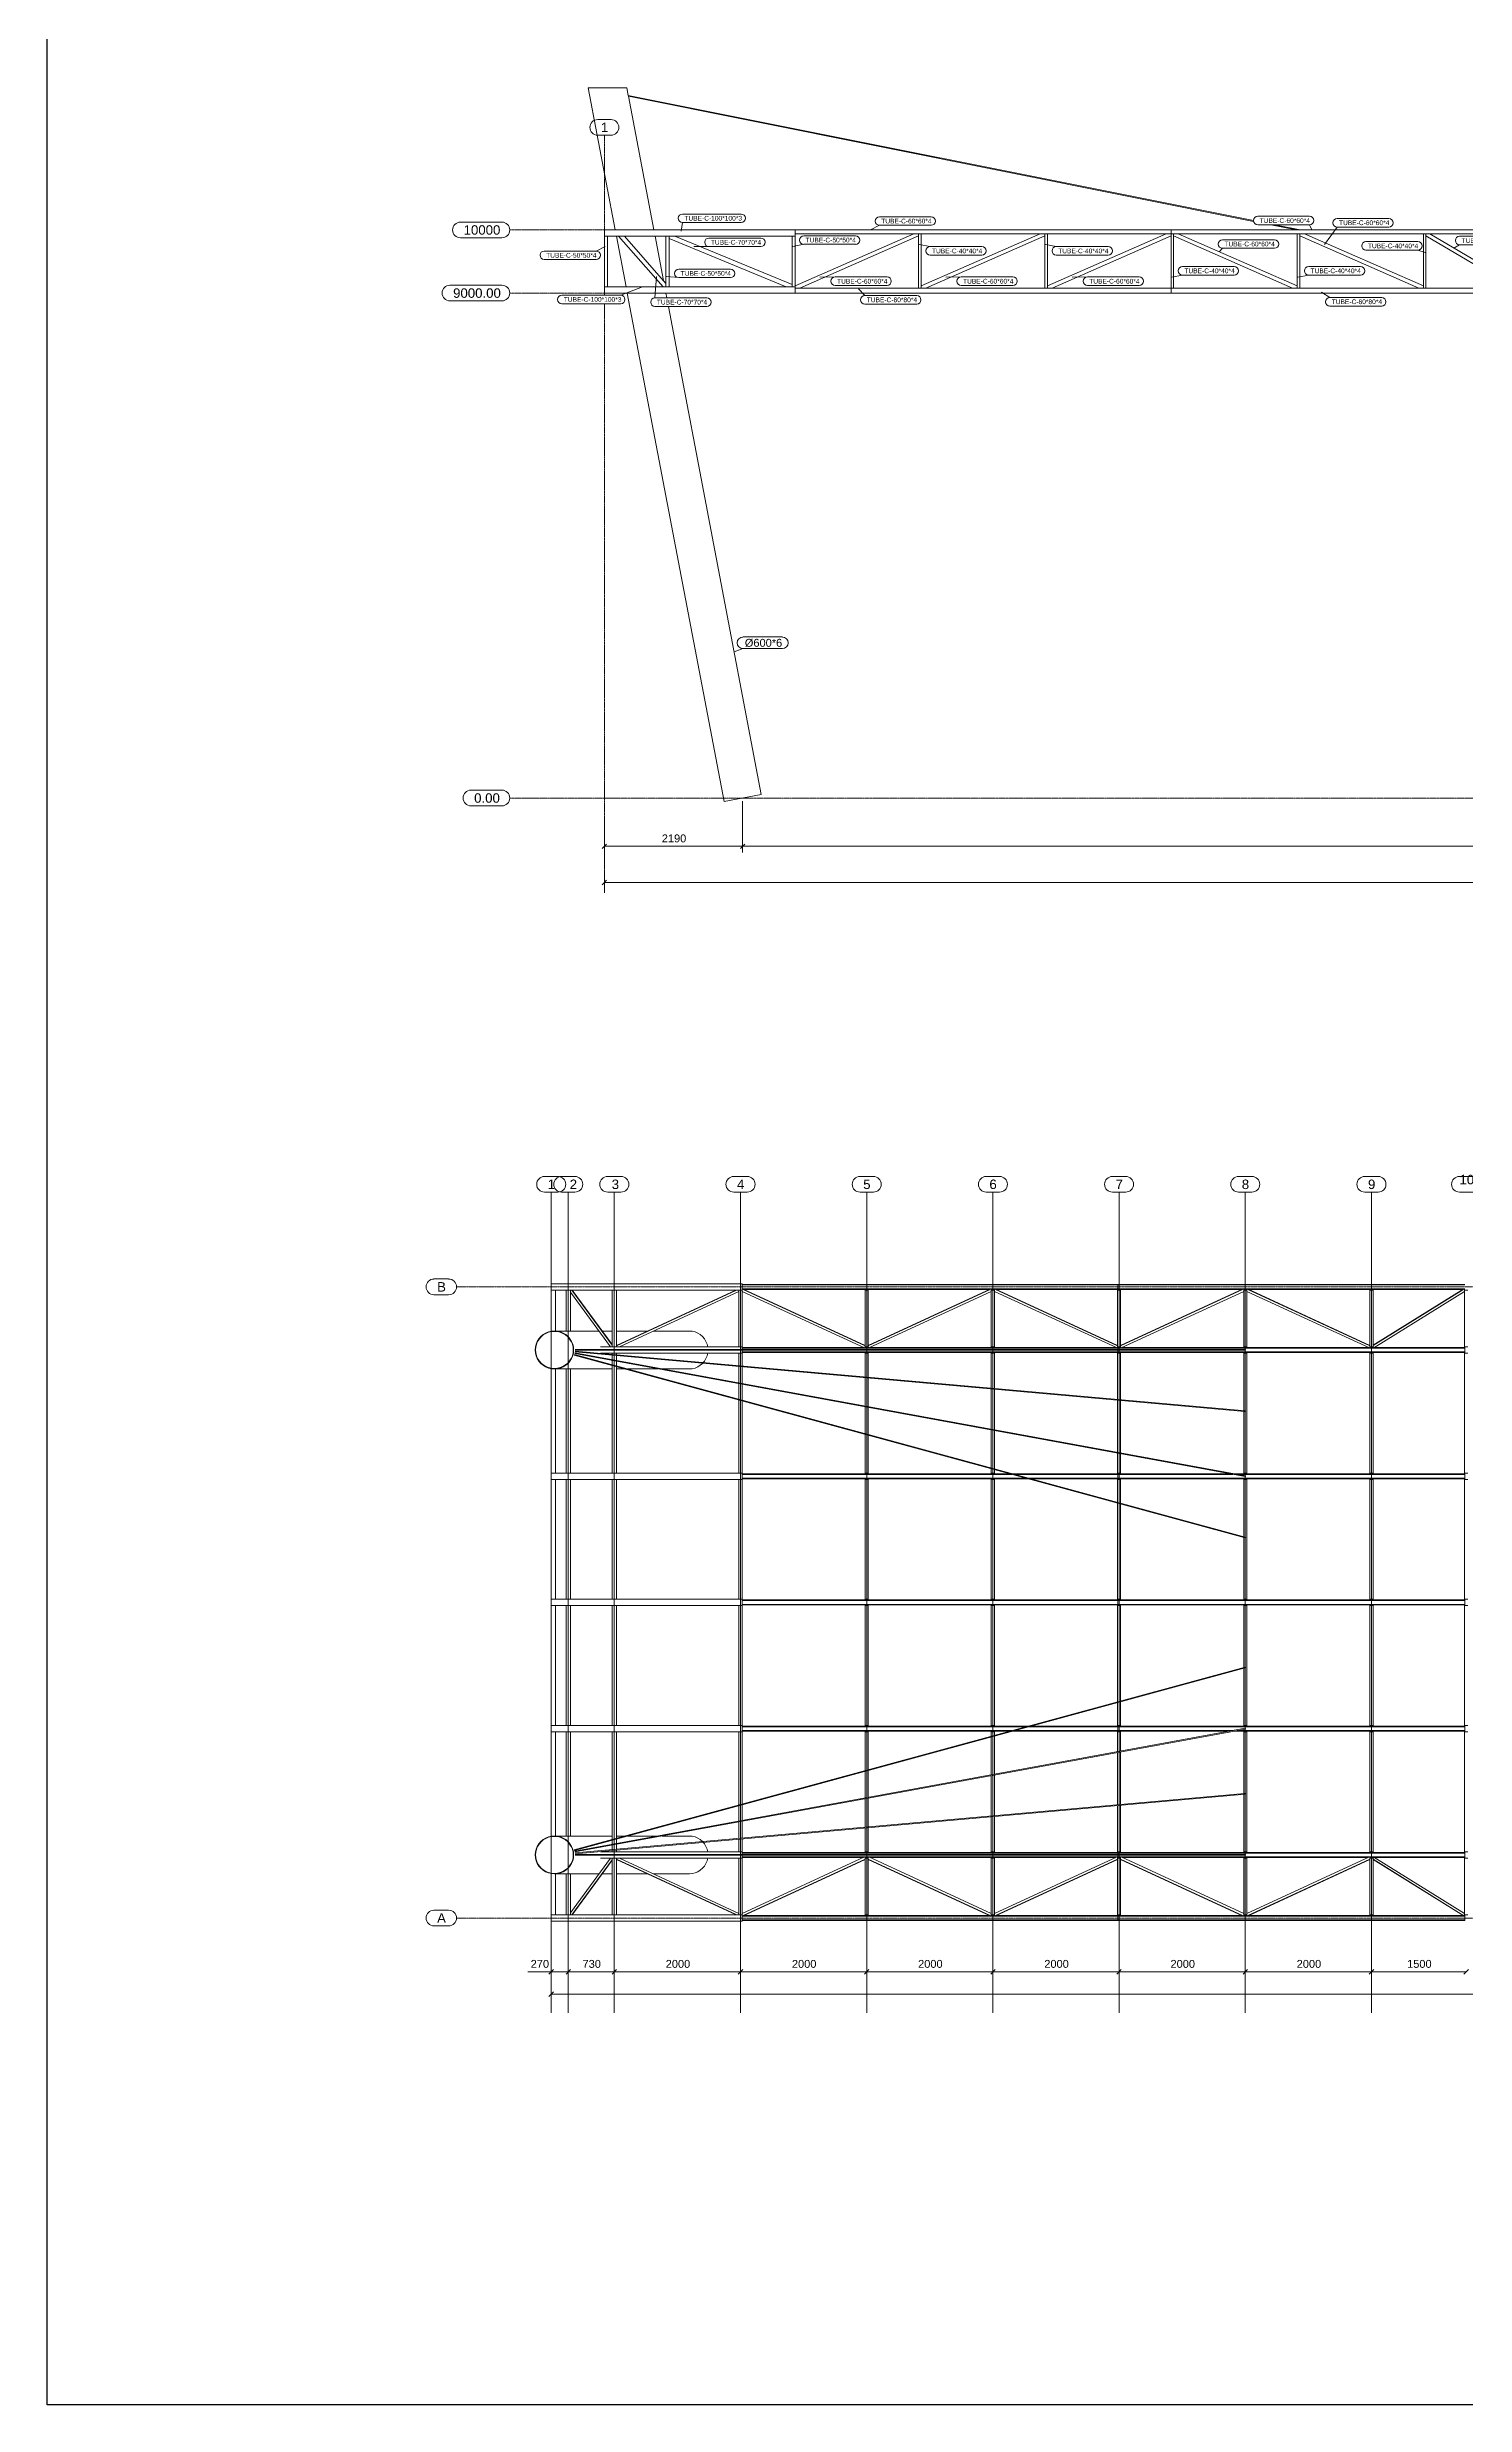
# Model space of a CAD drawing. Header units: millimetres. Extents: x 71565 to 189565, y -51699 to 32301.
# Drawn here: x 71565 to 100775, y -51699 to -3139 of the extents above; entities that cross this region are included whole.
import ezdxf

# ---------------------------------------------------------------- set-up
doc = ezdxf.new("R2010")
doc.units = ezdxf.units.MM
doc.linetypes.add('XKITLINE00', pattern=[0])
doc.linetypes.add('XKITLINE03', pattern=[6, 3, -1, 1, -1])
for name, color, linetype, lineweight in [('Autre type objet', 1, 'Continuous', 0), ('Dimension', 7, 'Continuous', 0), ('Feuille dessin', 5, 'Continuous', 0), ('Maillage', 1, 'Continuous', 0), ('Piece', 20, 'Continuous', 0), ('Repère pièce', 3, 'Continuous', 0)]:
    doc.layers.add(name, color=color, linetype=linetype, lineweight=lineweight)
doc.styles.add('ARIAL', font='Arial.ttf')

msp = doc.modelspace()

# ---------------------------------------------------------------- linework, layer by layer
at = {"color": 6}
msp.add_lwpolyline([(71565, 32301), (189565, 32301), (189565, -51699), (71565, -51699), (71565, 32301)], dxfattribs=at)
at = {"layer": 'Autre type objet', "linetype": 'XKITLINE00', "lineweight": 0}
for p, q in [((81951, -43623), (81951, -26723)), ((82302, -43623), (82302, -26723)), ((83251, -43623), (83251, -26723)), ((85851, -43623), (85851, -26723)), ((88451, -43623), (88451, -26723)), ((91051, -43623), (91051, -26723)), ((93651, -43623), (93651, -26723)), ((96251, -43623), (96251, -26723)), ((98851, -43623), (98851, -26723)), ((81951, -28738), (81951, -29588)), ((82042, -28738), (82042, -29583)), ((82256, -28738), (82256, -29583)), ((82347, -28738), (82347, -29583)), ((83205, -28738), (83205, -29908)), ((83296, -28738), (83296, -29908)), ((81951, -30357), (81951, -32508)), ((82042, -30363), (82042, -32508)), ((82256, -30363), (82256, -32508)), ((82347, -30363), (82347, -32508)), ((83205, -30291), (83205, -32508)), ((83296, -30316), (83296, -32508)), ((81951, -32638), (81951, -35108)), ((82042, -32638), (82042, -35108)), ((82256, -32638), (82256, -35108)), ((82347, -32638), (82347, -35108)), ((83205, -32638), (83205, -35108)), ((83296, -32638), (83296, -35108)), ((81951, -35238), (81951, -37708)), ((82042, -35238), (82042, -37708)), ((82256, -35238), (82256, -37708)), ((82347, -35238), (82347, -37708)), ((83205, -35238), (83205, -37708)), ((83296, -35238), (83296, -37708)), ((81951, -37838), (81951, -39988)), ((82042, -37838), (82042, -39983)), ((82256, -37838), (82256, -39983)), ((82347, -37838), (82347, -39983)), ((83205, -37838), (83205, -40054)), ((83296, -37838), (83296, -40030)), ((81951, -40757), (81951, -41608)), ((82042, -40763), (82042, -41608)), ((82256, -40763), (82256, -41608)), ((82347, -40763), (82347, -41608)), ((83205, -40438), (83205, -41608)), ((83296, -40438), (83296, -41608))]:
    msp.add_line(p, q, dxfattribs=at)
at = {"layer": 'Dimension', "color": 0, "linetype": 'XKITLINE00', "lineweight": 0}
for p, q in [((85894, -18669), (85894, -19728)), ((85894, -18669), (85894, -19728)), ((83047, -19354), (83047, -19761)), ((83093, -19552), (83001, -19644)), ((83047, -19598), (85894, -19598)), ((85940, -19552), (85848, -19644)), ((85940, -19552), (85848, -19644)), ((85894, -19598), (118264, -19598)), ((83093, -20297), (83001, -20389)), ((83047, -20099), (83047, -20505)), ((83047, -20343), (137647, -20343))]:
    msp.add_line(p, q, dxfattribs=at)
at = {"layer": 'Dimension', "linetype": 'XKITLINE00', "lineweight": 0}
for p, q in [((82302, -41673), (82302, -42910)), ((82302, -41673), (82302, -42910)), ((83251, -41673), (83251, -42910)), ((83251, -41673), (83251, -42910)), ((85851, -41673), (85851, -42910)), ((85851, -41673), (85851, -42910)), ((88451, -41673), (88451, -42910)), ((88451, -41673), (88451, -42910)), ((91051, -41673), (91051, -42910)), ((91051, -41673), (91051, -42910)), ((93651, -41673), (93651, -42910)), ((93651, -41673), (93651, -42910)), ((96251, -41673), (96251, -42910)), ((96251, -41673), (96251, -42910)), ((98851, -41673), (98851, -42910)), ((98851, -41673), (98851, -42910)), ((81951, -42536), (81951, -42942)), ((81951, -42780), (81468, -42780)), ((81997, -42734), (81905, -42826)), ((81997, -43195), (81905, -43287)), ((81951, -42780), (82302, -42780)), ((81951, -42997), (81951, -43403)), ((82348, -42734), (82256, -42826)), ((82348, -42734), (82256, -42826)), ((82302, -42780), (83251, -42780)), ((83297, -42734), (83205, -42826)), ((83297, -42734), (83205, -42826)), ((83251, -42780), (85851, -42780)), ((85897, -42734), (85805, -42826)), ((85897, -42734), (85805, -42826)), ((85851, -42780), (88451, -42780)), ((88497, -42734), (88405, -42826)), ((88497, -42734), (88405, -42826)), ((88451, -42780), (91051, -42780)), ((91097, -42734), (91005, -42826)), ((91097, -42734), (91005, -42826)), ((91051, -42780), (93651, -42780)), ((93697, -42734), (93605, -42826)), ((93697, -42734), (93605, -42826)), ((93651, -42780), (96251, -42780)), ((96297, -42734), (96205, -42826)), ((96297, -42734), (96205, -42826)), ((96251, -42780), (98851, -42780)), ((98897, -42734), (98805, -42826)), ((98897, -42734), (98805, -42826)), ((98851, -42780), (100801, -42780)), ((100847, -42734), (100755, -42826)), ((100847, -42734), (100755, -42826)), ((81951, -43241), (136551, -43241))]:
    msp.add_line(p, q, dxfattribs=at)
at = {"layer": 'Feuille dessin', "linetype": 'XKITLINE00', "lineweight": 0}
for p, q in [((85818, -28738), (85818, -29908)), ((85883, -28738), (85883, -29908)), ((88418, -28738), (88418, -29908)), ((88483, -28738), (88483, -29908)), ((91018, -28738), (91018, -29908)), ((91083, -28738), (91083, -29908)), ((93618, -28738), (93618, -29908)), ((93683, -28738), (93683, -29908)), ((96218, -28738), (96218, -29908)), ((96283, -28738), (96218, -28738)), ((96283, -28738), (96283, -29908)), ((98818, -28738), (98818, -29908)), ((98883, -28738), (98883, -29908)), ((100768, -28738), (100768, -29908)), ((85818, -30038), (85818, -30299)), ((85883, -30038), (85883, -30305)), ((88483, -29908), (88418, -29908)), ((88483, -30038), (88418, -30038)), ((88418, -30038), (88418, -30531)), ((88483, -30038), (88483, -30536)), ((91083, -29908), (91018, -29908)), ((91083, -30038), (91018, -30038)), ((91018, -30038), (91018, -30762)), ((91083, -30038), (91083, -30768)), ((93683, -29908), (93618, -29908)), ((93683, -30038), (93618, -30038)), ((93618, -30038), (93618, -30993)), ((93683, -30038), (93683, -30999)), ((96283, -29908), (96218, -29908)), ((96283, -30038), (96218, -30038)), ((96218, -30038), (96218, -31224)), ((96283, -30038), (96283, -32508)), ((98883, -29908), (98818, -29908)), ((98883, -30038), (98818, -30038)), ((98818, -30038), (98818, -32508)), ((98883, -30038), (98883, -32508)), ((100833, -29908), (100768, -29908)), ((100833, -30038), (100768, -30038)), ((100768, -30038), (100768, -32508)), ((85818, -30314), (85818, -30653)), ((85883, -30320), (85883, -30665)), ((88418, -30545), (88418, -31129)), ((88483, -30551), (88483, -31141)), ((85818, -30668), (85818, -30986)), ((85818, -31002), (85818, -32508)), ((85883, -30680), (85883, -31004)), ((85883, -31020), (85883, -32508)), ((91018, -30777), (91018, -31606)), ((91083, -30782), (91083, -31618)), ((93618, -31008), (93618, -32082)), ((93683, -31014), (93683, -32094)), ((88418, -31145), (88418, -31694)), ((88483, -31157), (88483, -31712)), ((96218, -31239), (96218, -32508)), ((88418, -31710), (88418, -32508)), ((88483, -31728), (88483, -32508)), ((91018, -31622), (91018, -32402)), ((91083, -31633), (91083, -32420)), ((88483, -32508), (88418, -32508)), ((91018, -32418), (91018, -32508)), ((91083, -32508), (91018, -32508)), ((91083, -32436), (91083, -32508)), ((93618, -32098), (93618, -32508)), ((93683, -32508), (93618, -32508)), ((93683, -32110), (93683, -32508)), ((96283, -32508), (96218, -32508)), ((98883, -32508), (98818, -32508)), ((100833, -32508), (100768, -32508)), ((85818, -32638), (85818, -35108)), ((85883, -32638), (85883, -35108)), ((88483, -32638), (88418, -32638)), ((88418, -32638), (88418, -35108)), ((88483, -32638), (88483, -35108)), ((91083, -32638), (91018, -32638)), ((91018, -32638), (91018, -35108)), ((91083, -32638), (91083, -35108)), ((93683, -32638), (93618, -32638)), ((93618, -32638), (93618, -33110)), ((93683, -32638), (93683, -33128)), ((96283, -32638), (96218, -32638)), ((96218, -32638), (96218, -33818)), ((96283, -32638), (96283, -35108)), ((98883, -32638), (98818, -32638)), ((98818, -32638), (98818, -35108)), ((98883, -32638), (98883, -35108)), ((100833, -32638), (100768, -32638)), ((100768, -32638), (100768, -35108)), ((93618, -33126), (93618, -35108)), ((93683, -33144), (93683, -35108)), ((96218, -33834), (96218, -35108)), ((85818, -35238), (85818, -37708)), ((85883, -35238), (85883, -37708)), ((88483, -35108), (88418, -35108)), ((88418, -35238), (88418, -37708)), ((88483, -35238), (88418, -35238)), ((88483, -35238), (88483, -37708)), ((91083, -35108), (91018, -35108)), ((91018, -35238), (91018, -37708)), ((91083, -35238), (91018, -35238)), ((91083, -35238), (91083, -37708)), ((93683, -35108), (93618, -35108)), ((93618, -35238), (93618, -37219)), ((93683, -35238), (93618, -35238)), ((93683, -35238), (93683, -37202)), ((96283, -35108), (96218, -35108)), ((96218, -35238), (96218, -36512)), ((96283, -35238), (96218, -35238)), ((96283, -35238), (96283, -37708)), ((98883, -35108), (98818, -35108)), ((98818, -35238), (98818, -37708)), ((98883, -35238), (98818, -35238)), ((98883, -35238), (98883, -37708)), ((100833, -35108), (100768, -35108)), ((100768, -35238), (100768, -37708)), ((100833, -35238), (100768, -35238)), ((96218, -36528), (96218, -37708)), ((93618, -37235), (93618, -37708)), ((93683, -37218), (93683, -37708)), ((85818, -37838), (85818, -39343)), ((85883, -37838), (85883, -39325)), ((88483, -37708), (88418, -37708)), ((88418, -37838), (88418, -38635)), ((88483, -37838), (88418, -37838)), ((88483, -37838), (88483, -38617)), ((91083, -37708), (91018, -37708)), ((91018, -37838), (91018, -37927)), ((91083, -37838), (91018, -37838)), ((91083, -37838), (91083, -37910)), ((93618, -37838), (93618, -38247)), ((93683, -37838), (93683, -38235)), ((96283, -37708), (96218, -37708)), ((96218, -37838), (96218, -39106)), ((96283, -37838), (96218, -37838)), ((96283, -37838), (96283, -40308)), ((98883, -37708), (98818, -37708)), ((98818, -37838), (98818, -40308)), ((98883, -37838), (98818, -37838)), ((98883, -37838), (98883, -40308)), ((100833, -37708), (100768, -37708)), ((100768, -37838), (100768, -40308)), ((100833, -37838), (100768, -37838)), ((91018, -37943), (91018, -38724)), ((91083, -37925), (91083, -38712)), ((93618, -38263), (93618, -39337)), ((93683, -38251), (93683, -39332)), ((88418, -38651), (88418, -39200)), ((88483, -38633), (88483, -39188)), ((91018, -38740), (91018, -39569)), ((91083, -38728), (91083, -39563)), ((88418, -39216), (88418, -39800)), ((88483, -39204), (88483, -39794)), ((96218, -39121), (96218, -40308)), ((85818, -39359), (85818, -39677)), ((85818, -39693), (85818, -40031)), ((85883, -39341), (85883, -39665)), ((85883, -39681), (85883, -40026)), ((88418, -39815), (88418, -40308)), ((88483, -39809), (88483, -40308)), ((91018, -39583), (91018, -40308)), ((91083, -39578), (91083, -40308)), ((93618, -39352), (93618, -40308)), ((93683, -39346), (93683, -40308)), ((85818, -40046), (85818, -40308)), ((85883, -40040), (85883, -40308)), ((85818, -40438), (85818, -41608)), ((85883, -40438), (85883, -41608)), ((88483, -40308), (88418, -40308)), ((88483, -40438), (88418, -40438)), ((88418, -40438), (88418, -41608)), ((88483, -40438), (88483, -41608)), ((91083, -40308), (91018, -40308)), ((91083, -40438), (91018, -40438)), ((91018, -40438), (91018, -41608)), ((91083, -40438), (91083, -41608)), ((93683, -40308), (93618, -40308)), ((93683, -40438), (93618, -40438)), ((93618, -40438), (93618, -41608)), ((93683, -40438), (93683, -41608)), ((96283, -40308), (96218, -40308)), ((96283, -40438), (96218, -40438)), ((96218, -40438), (96218, -41608)), ((96283, -40438), (96283, -41608)), ((98883, -40308), (98818, -40308)), ((98883, -40438), (98818, -40438)), ((98818, -40438), (98818, -41608)), ((98883, -40438), (98883, -41608)), ((100833, -40308), (100768, -40308)), ((100833, -40438), (100768, -40438)), ((100768, -40438), (100768, -41608)), ((88483, -41608), (88418, -41608)), ((91083, -41608), (91018, -41608)), ((93683, -41608), (93618, -41608)), ((96283, -41608), (96218, -41608)), ((98883, -41608), (98818, -41608)), ((100833, -41608), (100768, -41608))]:
    msp.add_line(p, q, dxfattribs=at)
at = {"layer": 'Maillage', "color": 0, "linetype": 'XKITLINE00', "lineweight": 0}
for p, q in [((82909, -4629), (83184, -4629)), ((82909, -4954), (83184, -4954)), ((80081, -6742), (80934, -6742)), ((80081, -7067), (80934, -7067)), ((79864, -8042), (80934, -8042)), ((79864, -8367), (80934, -8367)), ((80298, -18442), (80934, -18442)), ((80298, -18767), (80934, -18767))]:
    msp.add_line(p, q, dxfattribs=at)
at = {"layer": 'Maillage', "color": 0, "linetype": 'XKITLINE03', "lineweight": 0}
for p, q in [((83047, -8247), (83047, -4954)), ((81097, -6904), (139597, -6904)), ((81097, -8204), (139597, -8204)), ((83047, -20554), (83047, -8423)), ((81097, -18604), (139597, -18604))]:
    msp.add_line(p, q, dxfattribs=at)
at = {"layer": 'Maillage', "linetype": 'XKITLINE00', "lineweight": 0}
for p, q in [((81814, -26398), (82088, -26398)), ((82165, -26398), (82439, -26398)), ((83114, -26398), (83388, -26398)), ((85714, -26398), (85988, -26398)), ((88314, -26398), (88588, -26398)), ((90914, -26398), (91188, -26398)), ((93514, -26398), (93788, -26398)), ((96114, -26398), (96388, -26398)), ((98714, -26398), (98988, -26398)), ((100664, -26398), (100938, -26398)), ((81814, -26723), (82088, -26723)), ((82165, -26723), (82439, -26723)), ((83114, -26723), (83388, -26723)), ((85714, -26723), (85988, -26723)), ((88314, -26723), (88588, -26723)), ((90914, -26723), (91188, -26723)), ((93514, -26723), (93788, -26723)), ((96114, -26723), (96388, -26723)), ((98714, -26723), (98988, -26723)), ((100664, -26723), (100938, -26723)), ((79535, -28510), (79838, -28510)), ((79535, -28835), (79838, -28835)), ((79535, -41510), (79838, -41510)), ((79535, -41835), (79838, -41835))]:
    msp.add_line(p, q, dxfattribs=at)
at = {"layer": 'Maillage', "linetype": 'XKITLINE03', "lineweight": 0}
for p, q in [((80001, -28673), (138501, -28673)), ((80001, -41673), (138501, -41673))]:
    msp.add_line(p, q, dxfattribs=at)
at = {"layer": 'Maillage', "color": 0, "linetype": 'XKITLINE00', "lineweight": 0}
for centre, start, end in [((82909, -4792), 90, 270), ((83184, -4792), 270, 90), ((80081, -6904), 90, 270), ((80934, -6904), 270, 90), ((79864, -8204), 90, 270), ((80934, -8204), 270, 90), ((80298, -18604), 90, 270), ((80934, -18604), 270, 90)]:
    msp.add_arc(centre, 162, start, end, dxfattribs=at)
at = {"layer": 'Maillage', "linetype": 'XKITLINE00', "lineweight": 0}
for centre, start, end in [((81814, -26560), 90, 270), ((82165, -26560), 90, 270), ((82088, -26560), 270, 90), ((82439, -26560), 270, 90), ((83114, -26560), 90, 270), ((83388, -26560), 270, 90), ((85714, -26560), 90, 270), ((85988, -26560), 270, 90), ((88314, -26560), 90, 270), ((88588, -26560), 270, 90), ((90914, -26560), 90, 270), ((91188, -26560), 270, 90), ((93514, -26560), 90, 270), ((93788, -26560), 270, 90), ((96114, -26560), 90, 270), ((96388, -26560), 270, 90), ((98714, -26560), 90, 270), ((98988, -26560), 270, 90), ((100664, -26560), 90, 270), ((79535, -28673), 90, 270), ((79838, -28673), 270, 90), ((79535, -41673), 90, 270), ((79838, -41673), 270, 90)]:
    msp.add_arc(centre, 162, start, end, dxfattribs=at)
at = {"layer": 'Piece', "color": 0, "linetype": 'XKITLINE00', "lineweight": 0}
for p, q in [((82715, -3979), (83509, -3979)), ((82715, -3979), (83271, -6904)), ((83509, -3979), (83538, -4133)), ((96420, -6711), (83538, -4133)), ((96420, -6727), (83541, -4149)), ((83541, -4149), (84065, -6904)), ((86979, -6904), (83047, -6904)), ((83047, -6904), (83047, -7034)), ((86979, -7034), (83047, -7034)), ((83047, -7034), (83047, -8074)), ((83112, -7034), (83112, -8074)), ((83296, -7034), (83494, -8074)), ((83337, -7034), (84254, -8074)), ((83458, -7034), (84314, -8005)), ((84090, -7034), (84264, -7948)), ((84314, -7034), (84314, -8005)), ((84379, -7034), (84379, -7083)), ((86794, -8074), (84379, -7083)), ((84379, -7083), (84379, -8074)), ((86914, -8025), (84499, -7034)), ((86914, -7034), (86914, -8025)), ((94721, -6904), (86979, -6904)), ((86979, -6904), (86979, -7034)), ((94721, -6982), (86979, -6982)), ((89424, -6982), (86979, -8058)), ((86979, -7034), (86979, -8058)), ((89521, -7025), (87076, -8100)), ((89521, -6982), (89424, -6982)), ((89521, -6982), (89521, -7025)), ((89521, -7025), (89521, -8100)), ((92024, -6982), (89573, -8058)), ((89573, -6982), (89573, -8058)), ((92121, -7025), (89670, -8100)), ((92121, -6982), (92024, -6982)), ((92121, -6982), (92121, -7025)), ((92121, -7025), (92121, -8100)), ((92173, -6982), (92173, -8058)), ((94624, -6982), (92173, -8058)), ((94721, -7025), (92270, -8100)), ((94721, -6982), (94624, -6982)), ((94721, -6904), (94721, -6982)), ((101871, -6904), (94721, -6904)), ((94721, -6904), (94721, -6982)), ((101871, -6982), (94721, -6982)), ((94721, -6982), (94721, -7025)), ((94721, -7025), (94721, -8100)), ((94773, -6982), (94773, -7025)), ((94870, -6982), (94773, -6982)), ((97224, -8100), (94773, -7025)), ((94773, -7025), (94773, -8100)), ((97321, -8058), (94870, -6982)), ((97307, -6904), (96780, -6799)), ((97348, -6897), (96859, -6799)), ((97321, -6982), (97321, -8058)), ((97347, -6904), (97348, -6897)), ((97348, -6902), (97347, -6904)), ((97348, -6897), (97348, -6902)), ((97373, -6982), (97373, -7025)), ((97470, -6982), (97373, -6982)), ((97373, -7025), (97373, -8100)), ((99824, -8100), (97373, -7025)), ((99921, -8058), (97470, -6982)), ((99921, -6982), (99921, -8058)), ((99973, -6982), (99973, -7028)), ((100050, -6982), (99973, -6982)), ((99973, -7028), (99973, -8100)), ((101794, -8100), (99973, -7028)), ((101871, -8055), (100050, -6982)), ((86979, -8074), (83047, -8074)), ((83047, -8074), (83047, -8204)), ((86979, -8204), (83047, -8204)), ((83519, -8204), (85511, -18677)), ((84312, -8204), (84331, -8304)), ((84314, -8005), (84314, -8074)), ((86914, -8025), (86914, -8074)), ((86979, -8058), (86979, -8074)), ((86979, -8074), (86979, -8204)), ((94721, -8100), (86979, -8100)), ((94721, -8204), (86979, -8204)), ((89573, -8058), (89573, -8100)), ((92173, -8058), (92173, -8100)), ((94721, -8100), (94721, -8204)), ((101871, -8100), (94721, -8100)), ((94721, -8100), (94721, -8204)), ((101871, -8204), (94721, -8204)), ((97321, -8058), (97321, -8100)), ((99921, -8058), (99921, -8100)), ((84365, -8479), (86277, -18531)), ((85511, -18677), (86277, -18531))]:
    msp.add_line(p, q, dxfattribs=at)
at = {"layer": 'Piece', "color": 6, "linetype": 'XKITLINE00', "lineweight": 0}
for p, q in [((85883, -28608), (81951, -28608)), ((81951, -28608), (81951, -28738)), ((85883, -28608), (85883, -28738)), ((85883, -28634), (85883, -28712)), ((85883, -28738), (81951, -28738)), ((82042, -28738), (81951, -28738)), ((85883, -28738), (85818, -28738)), ((85883, -29908), (82963, -29908)), ((85883, -30038), (82963, -30038)), ((85883, -30038), (85818, -30038)), ((85883, -29908), (85883, -29965)), ((85883, -29980), (85883, -30038)), ((85883, -32508), (81951, -32508)), ((81951, -32508), (81951, -32638)), ((82042, -32508), (81951, -32508)), ((82347, -32508), (82256, -32508)), ((83296, -32508), (83205, -32508)), ((85883, -32508), (85818, -32508)), ((85883, -32508), (85883, -32638)), ((85883, -32534), (85883, -32612)), ((85883, -32638), (81951, -32638)), ((82042, -32638), (81951, -32638)), ((82347, -32638), (82256, -32638)), ((83296, -32638), (83205, -32638)), ((85883, -32638), (85818, -32638)), ((85883, -35108), (81951, -35108)), ((81951, -35108), (81951, -35238)), ((82042, -35108), (81951, -35108)), ((85883, -35238), (81951, -35238)), ((82042, -35238), (81951, -35238)), ((82347, -35108), (82256, -35108)), ((82347, -35238), (82256, -35238)), ((83296, -35108), (83205, -35108)), ((83296, -35238), (83205, -35238)), ((85883, -35108), (85818, -35108)), ((85883, -35238), (85818, -35238)), ((85883, -35108), (85883, -35238)), ((85883, -35134), (85883, -35212)), ((82042, -37708), (81951, -37708)), ((85883, -37708), (81951, -37708)), ((81951, -37708), (81951, -37838)), ((82042, -37838), (81951, -37838)), ((85883, -37838), (81951, -37838)), ((85883, -37708), (85818, -37708)), ((85883, -37838), (85818, -37838)), ((85883, -37708), (85883, -37838)), ((85883, -37734), (85883, -37812)), ((85883, -40308), (82963, -40308)), ((85883, -40438), (82963, -40438)), ((85883, -40308), (85883, -40365)), ((85883, -40380), (85883, -40438)), ((85883, -41608), (81951, -41608)), ((81951, -41608), (81951, -41738)), ((85883, -41738), (81951, -41738)), ((85883, -41608), (85883, -41738)), ((85883, -41634), (85883, -41712))]:
    msp.add_line(p, q, dxfattribs=at)
at = {"layer": 'Piece', "color": 140, "linetype": 'XKITLINE00', "lineweight": 0}
for p, q in [((93625, -28621), (85883, -28621)), ((93625, -28634), (85883, -28634)), ((100775, -28621), (93625, -28621)), ((93625, -28621), (93625, -28634)), ((93625, -28621), (93625, -28634)), ((100775, -28634), (93625, -28634)), ((93625, -28634), (93625, -28712)), ((93625, -28634), (93625, -28712)), ((93625, -28712), (85883, -28712)), ((85889, -28725), (85883, -28725)), ((90983, -28725), (85919, -28725)), ((91089, -28725), (91013, -28725)), ((93625, -28725), (91118, -28725)), ((93625, -28712), (93625, -28725)), ((100775, -28712), (93625, -28712)), ((93625, -28712), (93625, -28725)), ((96184, -28725), (93625, -28725)), ((96289, -28725), (96213, -28725)), ((100739, -28725), (96318, -28725)), ((100775, -28725), (100761, -28725)), ((88386, -29921), (85883, -29921)), ((93625, -29934), (85883, -29934)), ((93625, -30012), (85883, -30012)), ((93625, -30025), (85883, -30025)), ((93586, -29921), (88516, -29921)), ((93625, -29921), (93612, -29921)), ((93690, -29921), (93625, -29921)), ((93625, -29921), (93625, -29934)), ((93625, -29921), (93625, -29934)), ((100775, -29934), (93625, -29934)), ((93625, -29934), (93625, -29965)), ((93625, -29934), (93625, -29965)), ((93625, -29980), (93625, -30012)), ((93625, -29980), (93625, -30012)), ((100775, -30012), (93625, -30012)), ((93625, -30012), (93625, -30025)), ((93625, -30012), (93625, -30025)), ((100775, -30025), (93625, -30025)), ((98786, -29921), (93716, -29921)), ((100775, -29921), (98911, -29921)), ((100775, -29921), (100775, -29934)), ((100775, -29934), (100775, -30012)), ((100775, -30012), (100775, -30025)), ((91395, -32521), (85883, -32521)), ((91443, -32534), (85883, -32534)), ((93625, -32521), (91454, -32521)), ((93625, -32534), (91502, -32534)), ((95924, -32521), (93625, -32521)), ((93625, -32521), (93625, -32534)), ((93625, -32521), (93625, -32534)), ((95995, -32534), (93625, -32534)), ((93625, -32534), (93625, -32612)), ((93625, -32534), (93625, -32612)), ((100775, -32521), (96010, -32521)), ((100775, -32534), (96081, -32534)), ((100775, -32521), (100775, -32534)), ((100775, -32534), (100775, -32612)), ((91730, -32612), (85883, -32612)), ((91777, -32625), (85883, -32625)), ((93625, -32612), (91788, -32612)), ((93625, -32625), (91836, -32625)), ((100775, -32612), (93625, -32612)), ((93625, -32612), (93625, -32625)), ((93625, -32612), (93625, -32625)), ((100775, -32625), (93625, -32625)), ((100775, -32612), (100775, -32625)), ((93625, -35121), (85883, -35121)), ((93625, -35134), (85883, -35134)), ((93625, -35212), (85883, -35212)), ((93625, -35225), (85883, -35225)), ((100775, -35121), (93625, -35121)), ((93625, -35121), (93625, -35134)), ((93625, -35121), (93625, -35134)), ((100775, -35134), (93625, -35134)), ((93625, -35134), (93625, -35212)), ((93625, -35134), (93625, -35212)), ((100775, -35212), (93625, -35212)), ((93625, -35212), (93625, -35225)), ((93625, -35212), (93625, -35225)), ((100775, -35225), (93625, -35225)), ((100775, -35121), (100775, -35134)), ((100775, -35134), (100775, -35212)), ((100775, -35212), (100775, -35225)), ((91777, -37721), (85883, -37721)), ((91730, -37734), (85883, -37734)), ((91443, -37812), (85883, -37812)), ((91395, -37825), (85883, -37825)), ((93625, -37825), (91454, -37825)), ((93625, -37812), (91502, -37812)), ((93625, -37734), (91788, -37734)), ((93625, -37721), (91836, -37721)), ((93683, -37708), (93618, -37708)), ((93683, -37838), (93618, -37838)), ((100775, -37721), (93625, -37721)), ((93625, -37721), (93625, -37734)), ((93625, -37721), (93625, -37734)), ((100775, -37734), (93625, -37734)), ((93625, -37734), (93625, -37812)), ((93625, -37734), (93625, -37812)), ((95995, -37812), (93625, -37812)), ((93625, -37812), (93625, -37825)), ((93625, -37812), (93625, -37825)), ((95924, -37825), (93625, -37825)), ((100775, -37825), (96010, -37825)), ((100775, -37812), (96081, -37812)), ((100775, -37721), (100775, -37734)), ((100775, -37734), (100775, -37812)), ((100775, -37812), (100775, -37825)), ((93625, -40321), (85883, -40321)), ((93625, -40334), (85883, -40334)), ((93625, -40412), (85883, -40412)), ((88385, -40425), (85883, -40425)), ((88489, -40425), (88412, -40425)), ((93585, -40425), (88517, -40425)), ((93625, -40425), (93612, -40425)), ((100775, -40321), (93625, -40321)), ((93625, -40321), (93625, -40334)), ((93625, -40321), (93625, -40334)), ((100775, -40334), (93625, -40334)), ((93625, -40334), (93625, -40365)), ((93625, -40334), (93625, -40365)), ((93625, -40380), (93625, -40412)), ((93625, -40380), (93625, -40412)), ((100775, -40412), (93625, -40412)), ((93625, -40412), (93625, -40425)), ((93625, -40412), (93625, -40425)), ((93689, -40425), (93625, -40425)), ((98785, -40425), (93717, -40425)), ((98892, -40425), (98812, -40425)), ((100775, -40425), (98912, -40425)), ((100775, -40321), (100775, -40334)), ((100775, -40334), (100775, -40412)), ((100775, -40412), (100775, -40425)), ((85889, -41621), (85883, -41621)), ((93625, -41634), (85883, -41634)), ((93625, -41712), (85883, -41712)), ((93625, -41725), (85883, -41725)), ((90985, -41621), (85917, -41621)), ((91089, -41621), (91012, -41621)), ((93625, -41621), (91117, -41621)), ((96185, -41621), (93625, -41621)), ((93625, -41621), (93625, -41634)), ((93625, -41621), (93625, -41634)), ((100775, -41634), (93625, -41634)), ((93625, -41634), (93625, -41712)), ((93625, -41634), (93625, -41712)), ((100775, -41712), (93625, -41712)), ((93625, -41712), (93625, -41725)), ((93625, -41712), (93625, -41725)), ((100775, -41725), (93625, -41725)), ((96289, -41621), (96212, -41621)), ((100740, -41621), (96317, -41621)), ((100775, -41621), (100760, -41621)), ((100775, -41621), (100775, -41634)), ((100775, -41634), (100775, -41712)), ((100775, -41712), (100775, -41725))]:
    msp.add_line(p, q, dxfattribs=at)
at = {"layer": 'Piece', "linetype": 'XKITLINE00', "lineweight": 0}
for p, q in [((82347, -28738), (82256, -28738)), ((83296, -28738), (83205, -28738)), ((85883, -28737), (85894, -28713)), ((88412, -28725), (88418, -28738)), ((88483, -28738), (88418, -28738)), ((88489, -28725), (88483, -28738)), ((91019, -28738), (91008, -28714)), ((91083, -28738), (91018, -28738)), ((91083, -28738), (91094, -28714)), ((93612, -28725), (93618, -28738)), ((93683, -28738), (93618, -28738)), ((93689, -28725), (93683, -28738)), ((96219, -28738), (96208, -28714)), ((96283, -28738), (96294, -28714)), ((98812, -28725), (98818, -28738)), ((98883, -28738), (98818, -28738)), ((98892, -28725), (98883, -28738)), ((100769, -28738), (100755, -28715)), ((100833, -28738), (100768, -28738)), ((96250, -33842), (82427, -30079)), ((96246, -33825), (82431, -30064)), ((96249, -32580), (82435, -30048)), ((96252, -32565), (82439, -30033)), ((96252, -31227), (82441, -29999)), ((96236, -31241), (82441, -30013)), ((96251, -29965), (82443, -29965)), ((96251, -29980), (82443, -29980)), ((83205, -29907), (83205, -29908)), ((83296, -29908), (83205, -29908)), ((83205, -30038), (83205, -30067)), ((83296, -30038), (83205, -30038)), ((83205, -30081), (83205, -30174)), ((83296, -29907), (83297, -29908)), ((83296, -30038), (83296, -30075)), ((83296, -30090), (83296, -30190)), ((85883, -29908), (85818, -29908)), ((85883, -29908), (85889, -29921)), ((85883, -29934), (85883, -29965)), ((85883, -29980), (85883, -30012)), ((88418, -29907), (88408, -29931)), ((88490, -29921), (88412, -29921)), ((88484, -29908), (88494, -29931)), ((91018, -29908), (91012, -29921)), ((91083, -29908), (91089, -29921)), ((93618, -29908), (93608, -29931)), ((93684, -29908), (93694, -29931)), ((96218, -29908), (96212, -29921)), ((96251, -29965), (96252, -29967)), ((96252, -29978), (96251, -29980)), ((96252, -29967), (96252, -29973)), ((96252, -29973), (96252, -29978)), ((96283, -29908), (96289, -29921)), ((98818, -29908), (98808, -29931)), ((98892, -29921), (98812, -29921)), ((98884, -29908), (98897, -29929)), ((100768, -29908), (100760, -29921)), ((83205, -30190), (83205, -30275)), ((83296, -30206), (83296, -30300)), ((85070, -30247), (85069, -30248)), ((96251, -31242), (96250, -31242)), ((96252, -31238), (96251, -31242)), ((96252, -31227), (96253, -31232)), ((96253, -31232), (96252, -31238)), ((96251, -32578), (96250, -32580)), ((96252, -32573), (96251, -32578)), ((96252, -32565), (96253, -32568)), ((96253, -32568), (96252, -32573)), ((96251, -33839), (96250, -33842)), ((96253, -33834), (96251, -33839)), ((96253, -33828), (96254, -33829)), ((96254, -33829), (96253, -33834)), ((96250, -36503), (82427, -40266)), ((96246, -36520), (82431, -40281)), ((96250, -36503), (96251, -36506)), ((96251, -36506), (96253, -36512)), ((96253, -36512), (96254, -36517)), ((96254, -36517), (96253, -36518)), ((82347, -37708), (82256, -37708)), ((82347, -37838), (82256, -37838)), ((96249, -37765), (82435, -40297)), ((96252, -37780), (82439, -40312)), ((83296, -37708), (83205, -37708)), ((83296, -37838), (83205, -37838)), ((96250, -37765), (96251, -37767)), ((96251, -37767), (96252, -37772)), ((96252, -37772), (96253, -37778)), ((96253, -37778), (96252, -37780)), ((96236, -39105), (82441, -40332)), ((96252, -39118), (82441, -40347)), ((96251, -39103), (96250, -39103)), ((96251, -39103), (96252, -39108)), ((96252, -39108), (96253, -39114)), ((96253, -39114), (96252, -39118)), ((83205, -40070), (83205, -40156)), ((83205, -40172), (83205, -40264)), ((83205, -40279), (83205, -40308)), ((83296, -40045), (83296, -40139)), ((83296, -40155), (83296, -40256)), ((83296, -40270), (83296, -40308)), ((85069, -40097), (85070, -40098)), ((96251, -40365), (82443, -40365)), ((96251, -40380), (82443, -40380)), ((83296, -40308), (83205, -40308)), ((83296, -40438), (83205, -40438)), ((85883, -40308), (85818, -40308)), ((85883, -40438), (85818, -40438)), ((85883, -40334), (85883, -40365)), ((85883, -40380), (85883, -40412)), ((85889, -40425), (85883, -40438)), ((88408, -40414), (88418, -40438)), ((88494, -40414), (88483, -40438)), ((91012, -40425), (91018, -40438)), ((91089, -40425), (91083, -40438)), ((93608, -40414), (93618, -40438)), ((93694, -40414), (93683, -40438)), ((96212, -40425), (96218, -40438)), ((96251, -40365), (96252, -40367)), ((96252, -40378), (96251, -40380)), ((96252, -40367), (96252, -40373)), ((96252, -40373), (96252, -40378)), ((96289, -40425), (96283, -40438)), ((98808, -40414), (98818, -40438)), ((98897, -40416), (98883, -40438)), ((100760, -40425), (100768, -40438)), ((82042, -41608), (81951, -41608)), ((82347, -41608), (82256, -41608)), ((83296, -41608), (83205, -41608)), ((85883, -41608), (85818, -41608)), ((85883, -41608), (85894, -41631)), ((88418, -41608), (88412, -41621)), ((88483, -41608), (88489, -41621)), ((91008, -41631), (91018, -41608)), ((91083, -41608), (91094, -41631)), ((93618, -41608), (93612, -41621)), ((93683, -41608), (93689, -41621)), ((96208, -41631), (96218, -41608)), ((96283, -41608), (96294, -41631)), ((98818, -41608), (98812, -41621)), ((98883, -41608), (98892, -41621)), ((100755, -41630), (100768, -41608))]:
    msp.add_line(p, q, dxfattribs=at)
at = {"layer": 'Piece', "color": 7, "linetype": 'XKITLINE00', "lineweight": 0}
for p, q in [((82347, -28781), (83174, -29908)), ((82374, -28738), (83205, -29872)), ((82380, -28738), (83205, -29863)), ((85758, -28738), (83296, -29878)), ((85770, -28738), (83296, -29884)), ((85818, -28767), (83357, -29908)), ((88408, -29931), (85883, -28766)), ((88418, -29884), (85892, -28718)), ((88418, -29878), (85894, -28713)), ((91008, -28714), (88483, -29878)), ((91010, -28718), (88483, -29884)), ((91018, -28766), (88494, -29931)), ((93608, -29931), (91083, -28766)), ((93618, -29884), (91092, -28718)), ((93618, -29879), (91094, -28714)), ((96208, -28714), (93683, -29879)), ((96210, -28718), (93683, -29884)), ((96218, -28766), (93694, -29931)), ((98808, -29931), (96283, -28766)), ((98818, -29884), (96292, -28718)), ((98818, -29879), (96294, -28714)), ((100755, -28715), (98883, -29877)), ((100757, -28720), (98883, -29883)), ((100768, -28768), (98897, -29929)), ((83173, -40438), (82347, -41564)), ((83205, -40473), (82373, -41608)), ((83205, -40482), (82380, -41608)), ((85772, -41608), (83296, -40461)), ((85759, -41608), (83296, -40466)), ((85818, -41578), (83358, -40438)), ((88408, -40414), (85883, -41579)), ((88418, -40461), (85892, -41627)), ((88418, -40466), (85894, -41631)), ((91010, -41627), (88483, -40461)), ((91008, -41631), (88483, -40466)), ((91018, -41579), (88494, -40414)), ((93608, -40414), (91083, -41579)), ((93618, -40461), (91092, -41627)), ((93618, -40466), (91094, -41631)), ((96210, -41627), (93683, -40461)), ((96208, -41631), (93683, -40466)), ((96218, -41579), (93694, -40414)), ((98808, -40414), (96283, -41579)), ((98818, -40461), (96292, -41627)), ((98818, -40466), (96294, -41631)), ((100757, -41625), (98883, -40462)), ((100755, -41630), (98883, -40468)), ((100768, -41577), (98897, -40416))]:
    msp.add_line(p, q, dxfattribs=at)
at = {"layer": 'Piece', "color": 100, "linetype": 'XKITLINE00', "lineweight": 0}
for p, q in [((81893, -29602), (81836, -29625)), ((81896, -29609), (81839, -29632)), ((81954, -29587), (81893, -29602)), ((81955, -29595), (81896, -29609)), ((82016, -29583), (81954, -29587)), ((82016, -29590), (81955, -29595)), ((82078, -29587), (82016, -29583)), ((82935, -29583), (82016, -29583)), ((82077, -29595), (82016, -29590)), ((82136, -29609), (82077, -29595)), ((82139, -29602), (82078, -29587)), ((82193, -29632), (82136, -29609)), ((82196, -29625), (82139, -29602)), ((83205, -29583), (83000, -29583)), ((83935, -29583), (83296, -29583)), ((84798, -29583), (84058, -29583)), ((84858, -29587), (84798, -29583)), ((84916, -29602), (84858, -29587)), ((84972, -29625), (84916, -29602)), ((81624, -29912), (81619, -29973)), ((81619, -29973), (81624, -30034)), ((81638, -29852), (81624, -29912)), ((81624, -30034), (81638, -30093)), ((81632, -29913), (81627, -29973)), ((81627, -29973), (81632, -30032)), ((81646, -29855), (81632, -29913)), ((81632, -30032), (81646, -30091)), ((81662, -29796), (81638, -29852)), ((81638, -30093), (81662, -30150)), ((81669, -29799), (81646, -29855)), ((81646, -30091), (81669, -30146)), ((81695, -29743), (81662, -29796)), ((81701, -29748), (81669, -29799)), ((81735, -29697), (81695, -29743)), ((81741, -29702), (81701, -29748)), ((81783, -29657), (81735, -29697)), ((81787, -29663), (81741, -29702)), ((81836, -29625), (81783, -29657)), ((81839, -29632), (81787, -29663)), ((82245, -29663), (82193, -29632)), ((82249, -29657), (82196, -29625)), ((82291, -29702), (82245, -29663)), ((82297, -29697), (82249, -29657)), ((82291, -29702), (82331, -29748)), ((82297, -29697), (82337, -29743)), ((82331, -29748), (82363, -29799)), ((82337, -29743), (82370, -29796)), ((82363, -29799), (82386, -29855)), ((82386, -30091), (82363, -30146)), ((82370, -29796), (82394, -29852)), ((82394, -30093), (82370, -30150)), ((82386, -29855), (82400, -29913)), ((82400, -30032), (82386, -30091)), ((82394, -29852), (82408, -29912)), ((82408, -30034), (82394, -30093)), ((82400, -29913), (82405, -29973)), ((82405, -29973), (82400, -30032)), ((82408, -29912), (82413, -29973)), ((82413, -29973), (82408, -30034)), ((85023, -29657), (84972, -29625)), ((85069, -29697), (85023, -29657)), ((85069, -29697), (85108, -29743)), ((85108, -29743), (85139, -29796)), ((85139, -29796), (85162, -29852)), ((85162, -30093), (85139, -30150)), ((85162, -29852), (85175, -29908)), ((85175, -30038), (85162, -30093)), ((81662, -30150), (81695, -30202)), ((81669, -30146), (81701, -30197)), ((81695, -30202), (81735, -30248)), ((81701, -30197), (81741, -30243)), ((81783, -30288), (81735, -30248)), ((81787, -30282), (81741, -30243)), ((81836, -30320), (81783, -30288)), ((81839, -30313), (81787, -30282)), ((81893, -30344), (81836, -30320)), ((81896, -30336), (81839, -30313)), ((81954, -30358), (81893, -30344)), ((81955, -30350), (81896, -30336)), ((82016, -30363), (81954, -30358)), ((82016, -30355), (81955, -30350)), ((82077, -30350), (82016, -30355)), ((82078, -30358), (82016, -30363)), ((83205, -30363), (82016, -30363)), ((82136, -30336), (82077, -30350)), ((82139, -30344), (82078, -30358)), ((82193, -30313), (82136, -30336)), ((82196, -30320), (82139, -30344)), ((82245, -30282), (82193, -30313)), ((82249, -30288), (82196, -30320)), ((82291, -30243), (82245, -30282)), ((82297, -30248), (82249, -30288)), ((82331, -30197), (82291, -30243)), ((82337, -30202), (82297, -30248)), ((82363, -30146), (82331, -30197)), ((82370, -30150), (82337, -30202)), ((83469, -30363), (83296, -30363)), ((84150, -30363), (83527, -30363)), ((84798, -30363), (84236, -30363)), ((84858, -30358), (84798, -30363)), ((84916, -30344), (84858, -30358)), ((84972, -30320), (84916, -30344)), ((85023, -30288), (84972, -30320)), ((85069, -30248), (85023, -30288)), ((85108, -30202), (85081, -30234)), ((85139, -30150), (85108, -30202)), ((81638, -40252), (81624, -40312)), ((81646, -40255), (81632, -40313)), ((81662, -40196), (81638, -40252)), ((81669, -40199), (81646, -40255)), ((81695, -40143), (81662, -40196)), ((81701, -40148), (81669, -40199)), ((81735, -40097), (81695, -40143)), ((81741, -40102), (81701, -40148)), ((81783, -40057), (81735, -40097)), ((81787, -40063), (81741, -40102)), ((81836, -40025), (81783, -40057)), ((81839, -40032), (81787, -40063)), ((81893, -40002), (81836, -40025)), ((81896, -40009), (81839, -40032)), ((81954, -39987), (81893, -40002)), ((81955, -39995), (81896, -40009)), ((82016, -39983), (81954, -39987)), ((82016, -39990), (81955, -39995)), ((82078, -39987), (82016, -39983)), ((83205, -39983), (82016, -39983)), ((82077, -39995), (82016, -39990)), ((82136, -40009), (82077, -39995)), ((82139, -40002), (82078, -39987)), ((82193, -40032), (82136, -40009)), ((82196, -40025), (82139, -40002)), ((82245, -40063), (82193, -40032)), ((82249, -40057), (82196, -40025)), ((82291, -40102), (82245, -40063)), ((82297, -40097), (82249, -40057)), ((82291, -40102), (82331, -40148)), ((82297, -40097), (82337, -40143)), ((82331, -40148), (82363, -40199)), ((82337, -40143), (82370, -40196)), ((82363, -40199), (82386, -40255)), ((82370, -40196), (82394, -40252)), ((82386, -40255), (82400, -40313)), ((82394, -40252), (82408, -40312)), ((83469, -39983), (83296, -39983)), ((84150, -39983), (83527, -39983)), ((84798, -39983), (84236, -39983)), ((84858, -39987), (84798, -39983)), ((84916, -40002), (84858, -39987)), ((84972, -40025), (84916, -40002)), ((85023, -40057), (84972, -40025)), ((85069, -40097), (85023, -40057)), ((85081, -40112), (85108, -40143)), ((85108, -40143), (85139, -40196)), ((85139, -40196), (85162, -40252)), ((85162, -40252), (85175, -40308)), ((81624, -40312), (81619, -40373)), ((81619, -40373), (81624, -40434)), ((81624, -40434), (81638, -40493)), ((81632, -40313), (81627, -40373)), ((81627, -40373), (81632, -40432)), ((81632, -40432), (81646, -40491)), ((81638, -40493), (81662, -40550)), ((81646, -40491), (81669, -40546)), ((81662, -40550), (81695, -40602)), ((81669, -40546), (81701, -40597)), ((81695, -40602), (81735, -40648)), ((81701, -40597), (81741, -40643)), ((81783, -40688), (81735, -40648)), ((81787, -40682), (81741, -40643)), ((81836, -40720), (81783, -40688)), ((81839, -40713), (81787, -40682)), ((81893, -40744), (81836, -40720)), ((81896, -40736), (81839, -40713)), ((81954, -40758), (81893, -40744)), ((81955, -40750), (81896, -40736)), ((82016, -40763), (81954, -40758)), ((82016, -40755), (81955, -40750)), ((82077, -40750), (82016, -40755)), ((82078, -40758), (82016, -40763)), ((82935, -40763), (82016, -40763)), ((82136, -40736), (82077, -40750)), ((82139, -40744), (82078, -40758)), ((82193, -40713), (82136, -40736)), ((82196, -40720), (82139, -40744)), ((82245, -40682), (82193, -40713)), ((82249, -40688), (82196, -40720)), ((82291, -40643), (82245, -40682)), ((82297, -40648), (82249, -40688)), ((82331, -40597), (82291, -40643)), ((82337, -40602), (82297, -40648)), ((82363, -40546), (82331, -40597)), ((82370, -40550), (82337, -40602)), ((82386, -40491), (82363, -40546)), ((82394, -40493), (82370, -40550)), ((82400, -40432), (82386, -40491)), ((82408, -40434), (82394, -40493)), ((82400, -40313), (82405, -40373)), ((82405, -40373), (82400, -40432)), ((82408, -40312), (82413, -40373)), ((82413, -40373), (82408, -40434)), ((83205, -40763), (82999, -40763)), ((83936, -40763), (83296, -40763)), ((84798, -40763), (84060, -40763)), ((84858, -40758), (84798, -40763)), ((84916, -40744), (84858, -40758)), ((84972, -40720), (84916, -40744)), ((85023, -40688), (84972, -40720)), ((85069, -40648), (85023, -40688)), ((85108, -40602), (85069, -40648)), ((85139, -40550), (85108, -40602)), ((85162, -40493), (85139, -40550)), ((85175, -40438), (85162, -40493))]:
    msp.add_line(p, q, dxfattribs=at)
at = {"layer": 'Repère pièce', "color": 0, "linetype": 'XKITLINE00', "lineweight": 0}
for p, q in [((84630, -6931), (84655, -6751)), ((84655, -6576), (85867, -6576)), ((84655, -6751), (85867, -6751)), ((88712, -6633), (89780, -6633)), ((96508, -6623), (97576, -6623)), ((98143, -6668), (99211, -6668)), ((83060, -7243), (82876, -7339)), ((84887, -7243), (85201, -7246)), ((85201, -7071), (86269, -7071)), ((85201, -7246), (86269, -7246)), ((86928, -7243), (87153, -7200)), ((87153, -7025), (88221, -7025)), ((87153, -7200), (88221, -7200)), ((88528, -6905), (88712, -6809)), ((88712, -6809), (89780, -6809)), ((89532, -7206), (89757, -7248)), ((89757, -7248), (90825, -7248)), ((92132, -7206), (92357, -7248)), ((92357, -7248), (93425, -7248)), ((95713, -7358), (95783, -7281)), ((95783, -7106), (96851, -7106)), ((95783, -7281), (96851, -7281)), ((96508, -6799), (97576, -6799)), ((97625, -6905), (97576, -6799)), ((97883, -7206), (98143, -6844)), ((98143, -6844), (99211, -6844)), ((98738, -7144), (99806, -7144)), ((100549, -7276), (100667, -7210)), ((100667, -7034), (101735, -7034)), ((100667, -7210), (101735, -7210)), ((81808, -7339), (82876, -7339)), ((81808, -7514), (82876, -7514)), ((84579, -7711), (85647, -7711)), ((89757, -7424), (90825, -7424)), ((92357, -7424), (93425, -7424)), ((94957, -7659), (96025, -7659)), ((97557, -7659), (98625, -7659)), ((98738, -7320), (99806, -7320)), ((99958, -7371), (99806, -7320)), ((82171, -8247), (83383, -8247)), ((83834, -8075), (83383, -8247)), ((84119, -7866), (84088, -8304)), ((84328, -7866), (84579, -7886)), ((84579, -7886), (85647, -7886)), ((87488, -7876), (87802, -7873)), ((87802, -7873), (88870, -7873)), ((87802, -8048), (88870, -8048)), ((88283, -8118), (88413, -8256)), ((90083, -7876), (90397, -7873)), ((90397, -7873), (91465, -7873)), ((90397, -8048), (91465, -8048)), ((92683, -7876), (92997, -7873)), ((92997, -7873), (94065, -7873)), ((92997, -8048), (94065, -8048)), ((94732, -7876), (94957, -7834)), ((94957, -7834), (96025, -7834)), ((97332, -7876), (97557, -7834)), ((97557, -7834), (98625, -7834)), ((97824, -8188), (97993, -8296)), ((82171, -8423), (83383, -8423)), ((84088, -8304), (85156, -8304)), ((84088, -8479), (85156, -8479)), ((88413, -8256), (89481, -8256)), ((88413, -8431), (89481, -8431)), ((97993, -8296), (99061, -8296)), ((97993, -8471), (99061, -8471)), ((85717, -15592), (85901, -15528)), ((85901, -15287), (86714, -15287)), ((85901, -15528), (86714, -15528))]:
    msp.add_line(p, q, dxfattribs=at)
for centre, radius, start, end in [((84655, -6664), 87.7, 90, 270), ((85867, -6664), 87.8, 270, 90), ((88712, -6721), 87.8, 90, 270), ((89780, -6721), 87.8, 270, 90), ((96508, -6711), 87.8, 90, 270), ((97576, -6711), 87.8, 270, 90), ((98143, -6756), 87.8, 90, 270), ((99211, -6756), 87.7, 270, 90), ((85201, -7159), 87.8, 90, 270), ((86269, -7159), 87.8, 270, 90), ((87153, -7113), 87.8, 90, 270), ((88221, -7113), 87.8, 270, 90), ((89757, -7336), 87.8, 90, 270), ((90825, -7336), 87.8, 270, 90), ((92357, -7336), 87.8, 90, 270), ((93425, -7336), 87.8, 270, 90), ((95783, -7194), 87.8, 90, 270), ((96851, -7194), 87.8, 270, 90), ((98738, -7232), 87.8, 90, 270), ((99806, -7232), 87.8, 270, 90), ((100667, -7122), 87.8, 90, 270), ((81808, -7426), 87.8, 90, 270), ((82876, -7426), 87.8, 270, 90), ((84579, -7799), 87.8, 90, 270), ((85647, -7799), 87.8, 270, 90), ((94957, -7746), 87.8, 90, 270), ((96025, -7746), 87.8, 270, 90), ((97557, -7746), 87.8, 90, 270), ((98625, -7746), 87.8, 270, 90), ((82171, -8335), 87.8, 90, 270), ((83383, -8335), 87.7, 270, 90), ((87802, -7960), 87.8, 90, 270), ((88870, -7960), 87.8, 270, 90), ((90397, -7960), 87.7, 90, 270), ((91465, -7960), 87.8, 270, 90), ((92997, -7960), 87.8, 90, 270), ((94065, -7960), 87.7, 270, 90), ((84088, -8392), 87.8, 90, 270), ((85156, -8392), 87.8, 270, 90), ((88413, -8343), 87.8, 90, 270), ((89481, -8343), 87.8, 270, 90), ((97993, -8383), 87.8, 90, 270), ((99061, -8383), 87.7, 270, 90), ((85901, -15408), 120, 90, 270), ((86714, -15408), 120, 270, 90)]:
    msp.add_arc(centre, radius, start, end, dxfattribs=at)

# ---------------------------------------------------------------- texts
at = {"layer": 'Dimension', "color": 0, "style": 'ARIAL'}
msp.add_text('2190', height=162.5, dxfattribs=at).set_placement((84229, -19517))
at = {"layer": 'Dimension', "style": 'ARIAL'}
for s, p in [('270', (81528, -42698)), ('730', (82596, -42698)), ('2000', (84310, -42698)), ('2000', (86910, -42698)), ('2000', (89510, -42698)), ('2000', (92110, -42698)), ('2000', (94710, -42698)), ('2000', (97310, -42698)), ('1500', (99585, -42698))]:
    msp.add_text(s, height=162.5, dxfattribs=at).set_placement(p)
at = {"layer": 'Maillage', "color": 0, "style": 'ARIAL'}
for s, p in [('1', (82974, -4889)), ('10000', (80146, -7002)), ('9000.00', (79929, -8302)), ('0.00', (80363, -18702))]:
    msp.add_text(s, height=195, dxfattribs=at).set_placement(p)
at = {"layer": 'Maillage', "style": 'ARIAL'}
for s, p in [('1', (81879, -26658)), ('2', (82332, -26658)), ('3', (83197, -26658)), ('4', (85779, -26658)), ('5', (88379, -26658)), ('6', (90979, -26658)), ('7', (93579, -26658)), ('8', (96179, -26658)), ('9', (98779, -26658)), ('10', (100664, -26560)), ('B', (79600, -28770)), ('A', (79600, -41770))]:
    msp.add_text(s, height=195, dxfattribs=at).set_placement(p)
at = {"layer": 'Repère pièce', "color": 0, "style": 'ARIAL'}
for s, height, p in [('TUBE-C-100*100*3', 97.5, (84694, -6712)), ('TUBE-C-60*60*4', 97.5, (88751, -6770)), ('TUBE-C-60*60*4', 97.5, (96547, -6760)), ('TUBE-C-60*60*4', 97.5, (98182, -6805)), ('TUBE-C-70*70*4', 97.5, (85240, -7207)), ('TUBE-C-50*50*4', 97.5, (87192, -7161)), ('TUBE-C-60*60*4', 97.5, (95822, -7242)), ('TUBE-C-40*40*4', 97.5, (98777, -7281)), ('TUBE-C-60*60*4', 97.5, (100706, -7171)), ('TUBE-C-50*50*4', 97.5, (81847, -7475)), ('TUBE-C-50*50*4', 97.5, (84618, -7847)), ('TUBE-C-40*40*4', 97.5, (89796, -7385)), ('TUBE-C-40*40*4', 97.5, (92396, -7385)), ('TUBE-C-40*40*4', 97.5, (94996, -7795)), ('TUBE-C-40*40*4', 97.5, (97596, -7795)), ('TUBE-C-60*60*4', 97.5, (87841, -8009)), ('TUBE-C-60*60*4', 97.5, (90436, -8009)), ('TUBE-C-60*60*4', 97.5, (93036, -8009)), ('TUBE-C-100*100*3', 97.5, (82210, -8384)), ('TUBE-C-70*70*4', 97.5, (84127, -8440)), ('TUBE-C-80*80*4', 97.5, (88452, -8392)), ('TUBE-C-80*80*4', 97.5, (98032, -8432)), ('Ø600*6', 162.5, (85940, -15489))]:
    msp.add_text(s, height=height, dxfattribs=at).set_placement(p)

doc.saveas('drawing.dxf')
